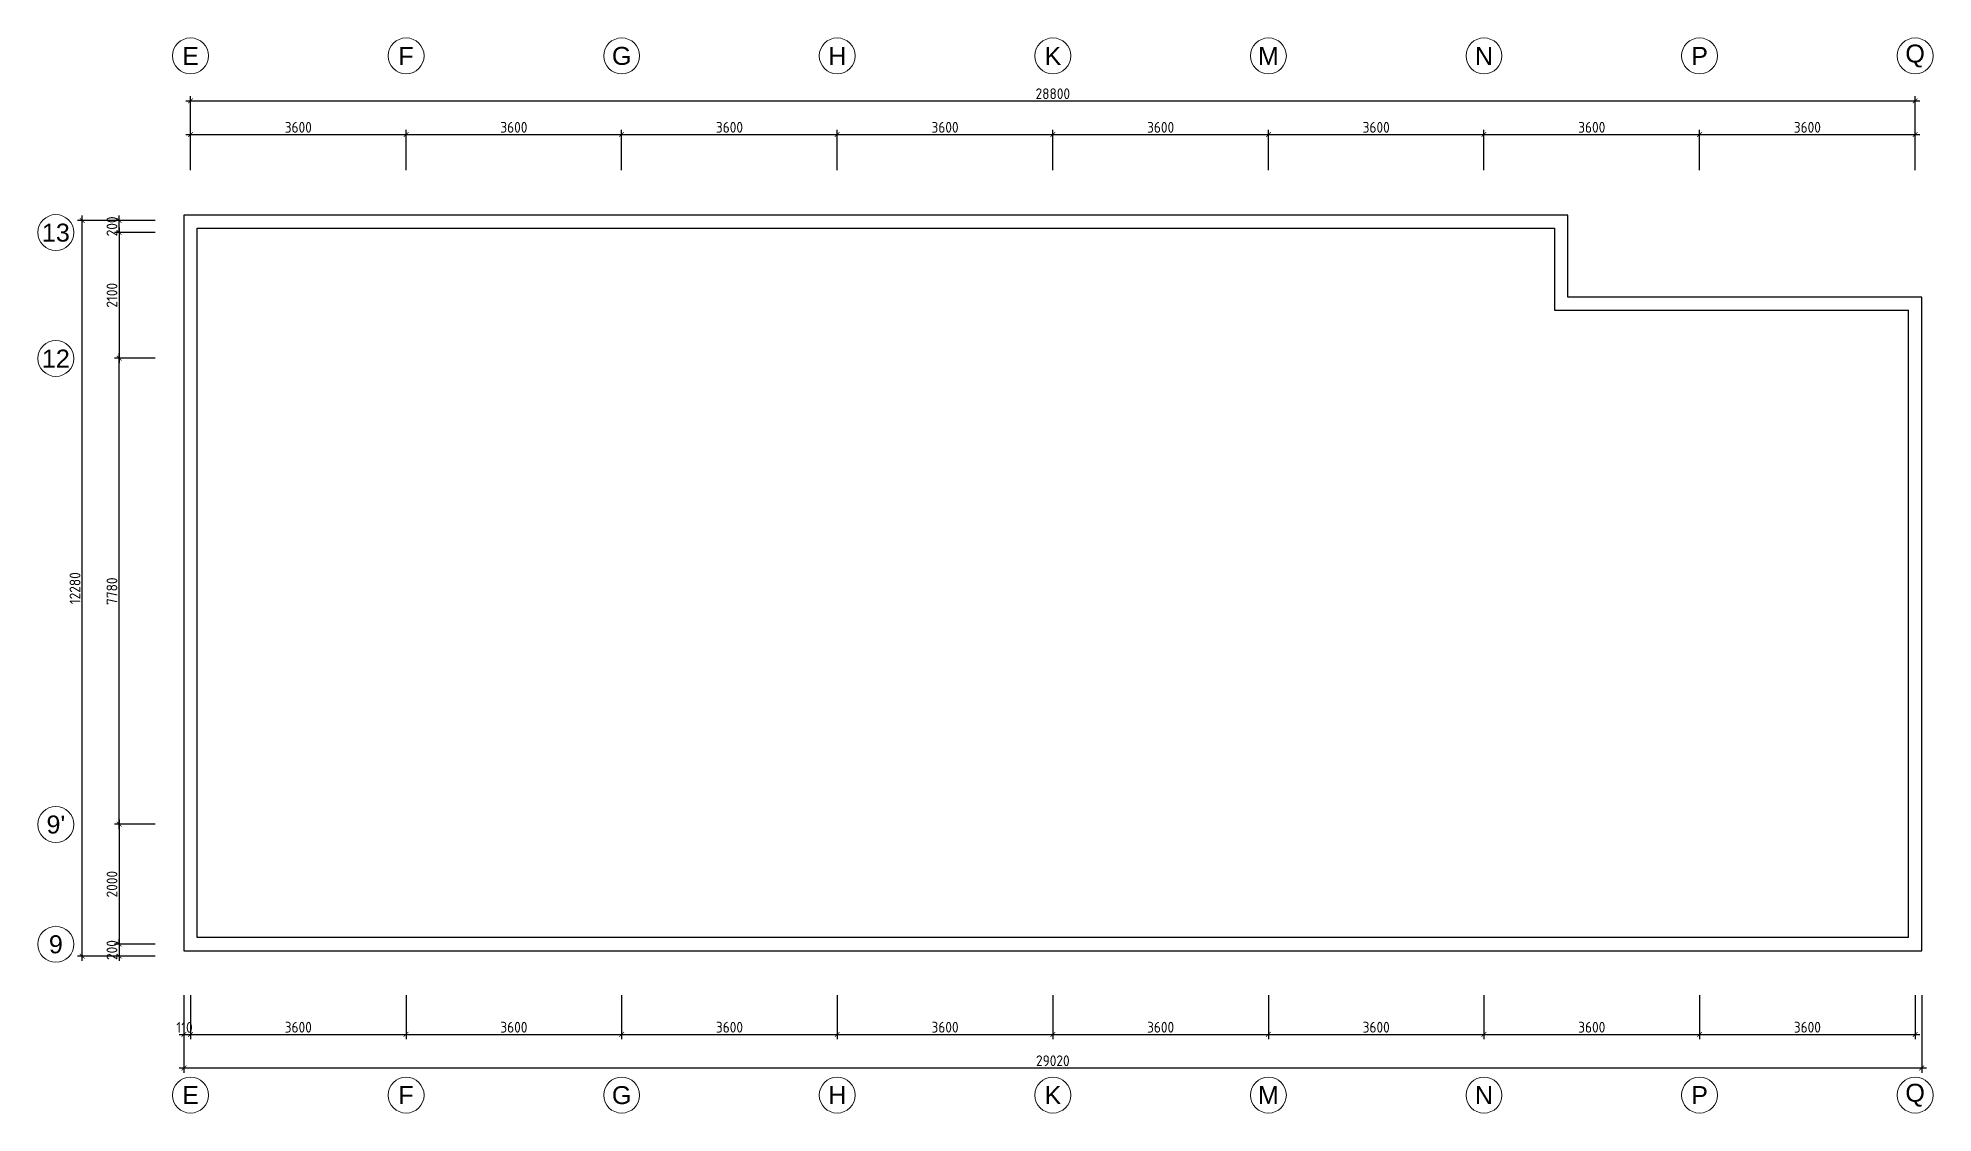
# Model space of a CAD drawing. Header units: millimetres. Extents: x 2023 to 33671, y 688 to 18635.
import ezdxf
from ezdxf.enums import TextEntityAlignment as Align

# ---------------------------------------------------------------- set-up
doc = ezdxf.new("R2010")
doc.units = ezdxf.units.MM
doc.layers.add('Dim', color=11, linetype='Continuous')
doc.layers.add('ZONES', color=7, linetype='Continuous', lineweight=18)
doc.styles.add('ARIALH', font='VnArialH.TTF')
doc.styles.add('ISOCP', font='isocp.shx')
doc.dimstyles.new('1-100', dxfattribs={"dimtxt": 180, "dimasz": 80, "dimexe": 80, "dimexo": 0, "dimgap": 30, "dimtad": 1, "dimdec": 0, "dimzin": 0, "dimdsep": 46, "dimtxsty": 'ISOCP', "dimblk1": 'ARCHTICK', "dimblk2": 'ARCHTICK', "dimsah": 1, "dimcen": 0.09, "dimdle": 80, "dimclrd": 8, "dimclre": 8, "dimclrt": 11, "dimadec": 0, "dimazin": 0, "dimtfac": 1, "dimtdec": 0, "dimtix": 1, "dimtmove": 2, "dimatfit": 3, "dimldrblk": 'ARCHTICK', "dimfxl": 80, "dimtolj": 1, "dimtzin": 0, "dimarcsym": 0})

# ---------------------------------------------------------------- blocks, each defined once
blk = doc.blocks.new('AXIS')
at = {"layer": 'ZONES'}
blk.add_circle((0, 0), 300, dxfattribs=at)
at = {"layer": 'ZONES', "style": 'ARIALH'}
blk.add_attdef('TENTRUCDINHVI', text='', height=300, dxfattribs=at).set_placement((0, 0), align=Align.MIDDLE)
blk = doc.blocks.new('_ArchTick')
at = {"color": 0, "linetype": 'ByBlock', "const_width": 0.15}
blk.add_lwpolyline([(-0.5, -0.5), (0.5, 0.5)], dxfattribs=at)
blk = doc.blocks.new('*D156')
at = {"layer": 'Defpoints', "color": 0, "transparency": 16777216}
for p in [(4461, 2655), (4571, 2655), (4571, 2001)]:
    blk.add_point(p, dxfattribs=at)
at = {"layer": 'Dim', "color": 8, "lineweight": -2, "transparency": 16777216}
for p, q in [((4461, 2655), (4461, 1921)), ((4571, 2655), (4571, 1921)), ((4381, 2001), (4651, 2001))]:
    blk.add_line(p, q, dxfattribs=at)
at = {"layer": 'Dim', "color": 8, "lineweight": -2, "transparency": 16777216, "xscale": 80, "yscale": 80, "zscale": 80, "rotation": 180}
blk.add_blockref('_ArchTick', (4461, 2001), dxfattribs=at)
at = {"layer": 'Dim', "color": 8, "lineweight": -2, "transparency": 16777216, "xscale": 80, "yscale": 80, "zscale": 80}
blk.add_blockref('_ArchTick', (4571, 2001), dxfattribs=at)
at = {"layer": 'Dim', "color": 11, "transparency": 16777216, "insert": (4471, 2117), "char_height": 180, "attachment_point": 5, "style": 'ISOCP'}
blk.add_mtext('\\A1;110', dxfattribs=at)
blk = doc.blocks.new('*D157')
at = {"layer": 'Defpoints', "color": 0, "transparency": 16777216}
for p in [(4571, 2655), (8171, 2655), (8171, 2001)]:
    blk.add_point(p, dxfattribs=at)
at = {"layer": 'Dim', "color": 8, "lineweight": -2, "transparency": 16777216}
for p, q in [((4571, 2655), (4571, 1921)), ((8171, 2655), (8171, 1921)), ((4491, 2001), (8251, 2001))]:
    blk.add_line(p, q, dxfattribs=at)
at = {"layer": 'Dim', "color": 8, "lineweight": -2, "transparency": 16777216, "xscale": 80, "yscale": 80, "zscale": 80, "rotation": 180}
blk.add_blockref('_ArchTick', (4571, 2001), dxfattribs=at)
at = {"layer": 'Dim', "color": 8, "lineweight": -2, "transparency": 16777216, "xscale": 80, "yscale": 80, "zscale": 80}
blk.add_blockref('_ArchTick', (8171, 2001), dxfattribs=at)
at = {"layer": 'Dim', "color": 11, "transparency": 16777216, "insert": (6371, 2121), "char_height": 180, "attachment_point": 5, "style": 'ISOCP'}
blk.add_mtext('\\A1;3600', dxfattribs=at)
blk = doc.blocks.new('*D158')
at = {"layer": 'Defpoints', "color": 0, "transparency": 16777216}
for p in [(8171, 2655), (11771, 2655), (11771, 2001)]:
    blk.add_point(p, dxfattribs=at)
at = {"layer": 'Dim', "color": 8, "lineweight": -2, "transparency": 16777216}
for p, q in [((8171, 2655), (8171, 1921)), ((11771, 2655), (11771, 1921)), ((8091, 2001), (11851, 2001))]:
    blk.add_line(p, q, dxfattribs=at)
at = {"layer": 'Dim', "color": 8, "lineweight": -2, "transparency": 16777216, "xscale": 80, "yscale": 80, "zscale": 80, "rotation": 180}
blk.add_blockref('_ArchTick', (8171, 2001), dxfattribs=at)
at = {"layer": 'Dim', "color": 8, "lineweight": -2, "transparency": 16777216, "xscale": 80, "yscale": 80, "zscale": 80}
blk.add_blockref('_ArchTick', (11771, 2001), dxfattribs=at)
at = {"layer": 'Dim', "color": 11, "transparency": 16777216, "insert": (9971, 2121), "char_height": 180, "attachment_point": 5, "style": 'ISOCP'}
blk.add_mtext('\\A1;3600', dxfattribs=at)
blk = doc.blocks.new('*D159')
at = {"layer": 'Defpoints', "color": 0, "transparency": 16777216}
for p in [(11771, 2655), (15371, 2655), (15371, 2001)]:
    blk.add_point(p, dxfattribs=at)
at = {"layer": 'Dim', "color": 8, "lineweight": -2, "transparency": 16777216}
for p, q in [((11771, 2655), (11771, 1921)), ((15371, 2655), (15371, 1921)), ((11691, 2001), (15451, 2001))]:
    blk.add_line(p, q, dxfattribs=at)
at = {"layer": 'Dim', "color": 8, "lineweight": -2, "transparency": 16777216, "xscale": 80, "yscale": 80, "zscale": 80, "rotation": 180}
blk.add_blockref('_ArchTick', (11771, 2001), dxfattribs=at)
at = {"layer": 'Dim', "color": 8, "lineweight": -2, "transparency": 16777216, "xscale": 80, "yscale": 80, "zscale": 80}
blk.add_blockref('_ArchTick', (15371, 2001), dxfattribs=at)
at = {"layer": 'Dim', "color": 11, "transparency": 16777216, "insert": (13571, 2121), "char_height": 180, "attachment_point": 5, "style": 'ISOCP'}
blk.add_mtext('\\A1;3600', dxfattribs=at)
blk = doc.blocks.new('*D160')
at = {"layer": 'Defpoints', "color": 0, "transparency": 16777216}
for p in [(15371, 2655), (18971, 2655), (18971, 2001)]:
    blk.add_point(p, dxfattribs=at)
at = {"layer": 'Dim', "color": 8, "lineweight": -2, "transparency": 16777216}
for p, q in [((15371, 2655), (15371, 1921)), ((18971, 2655), (18971, 1921)), ((15291, 2001), (19051, 2001))]:
    blk.add_line(p, q, dxfattribs=at)
at = {"layer": 'Dim', "color": 8, "lineweight": -2, "transparency": 16777216, "xscale": 80, "yscale": 80, "zscale": 80, "rotation": 180}
blk.add_blockref('_ArchTick', (15371, 2001), dxfattribs=at)
at = {"layer": 'Dim', "color": 8, "lineweight": -2, "transparency": 16777216, "xscale": 80, "yscale": 80, "zscale": 80}
blk.add_blockref('_ArchTick', (18971, 2001), dxfattribs=at)
at = {"layer": 'Dim', "color": 11, "transparency": 16777216, "insert": (17171, 2121), "char_height": 180, "attachment_point": 5, "style": 'ISOCP'}
blk.add_mtext('\\A1;3600', dxfattribs=at)
blk = doc.blocks.new('*D161')
at = {"layer": 'Defpoints', "color": 0, "transparency": 16777216}
for p in [(18971, 2655), (22571, 2655), (22571, 2001)]:
    blk.add_point(p, dxfattribs=at)
at = {"layer": 'Dim', "color": 8, "lineweight": -2, "transparency": 16777216}
for p, q in [((18971, 2655), (18971, 1921)), ((22571, 2655), (22571, 1921)), ((18891, 2001), (22651, 2001))]:
    blk.add_line(p, q, dxfattribs=at)
at = {"layer": 'Dim', "color": 8, "lineweight": -2, "transparency": 16777216, "xscale": 80, "yscale": 80, "zscale": 80, "rotation": 180}
blk.add_blockref('_ArchTick', (18971, 2001), dxfattribs=at)
at = {"layer": 'Dim', "color": 8, "lineweight": -2, "transparency": 16777216, "xscale": 80, "yscale": 80, "zscale": 80}
blk.add_blockref('_ArchTick', (22571, 2001), dxfattribs=at)
at = {"layer": 'Dim', "color": 11, "transparency": 16777216, "insert": (20771, 2121), "char_height": 180, "attachment_point": 5, "style": 'ISOCP'}
blk.add_mtext('\\A1;3600', dxfattribs=at)
blk = doc.blocks.new('*D170')
at = {"layer": 'Defpoints', "color": 0, "transparency": 16777216}
for p in [(22571, 2655), (26171, 2655), (26171, 2001)]:
    blk.add_point(p, dxfattribs=at)
at = {"layer": 'Dim', "color": 8, "lineweight": -2, "transparency": 16777216}
for p, q in [((22571, 2655), (22571, 1921)), ((26171, 2655), (26171, 1921)), ((22491, 2001), (26251, 2001))]:
    blk.add_line(p, q, dxfattribs=at)
at = {"layer": 'Dim', "color": 8, "lineweight": -2, "transparency": 16777216, "xscale": 80, "yscale": 80, "zscale": 80, "rotation": 180}
blk.add_blockref('_ArchTick', (22571, 2001), dxfattribs=at)
at = {"layer": 'Dim', "color": 8, "lineweight": -2, "transparency": 16777216, "xscale": 80, "yscale": 80, "zscale": 80}
blk.add_blockref('_ArchTick', (26171, 2001), dxfattribs=at)
at = {"layer": 'Dim', "color": 11, "transparency": 16777216, "insert": (24371, 2121), "char_height": 180, "attachment_point": 5, "style": 'ISOCP'}
blk.add_mtext('\\A1;3600', dxfattribs=at)
blk = doc.blocks.new('*D171')
at = {"layer": 'Defpoints', "color": 0, "transparency": 16777216}
for p in [(26171, 2655), (29771, 2655), (29771, 2001)]:
    blk.add_point(p, dxfattribs=at)
at = {"layer": 'Dim', "color": 8, "lineweight": -2, "transparency": 16777216}
for p, q in [((26171, 2655), (26171, 1921)), ((29771, 2655), (29771, 1921)), ((26091, 2001), (29851, 2001))]:
    blk.add_line(p, q, dxfattribs=at)
at = {"layer": 'Dim', "color": 8, "lineweight": -2, "transparency": 16777216, "xscale": 80, "yscale": 80, "zscale": 80, "rotation": 180}
blk.add_blockref('_ArchTick', (26171, 2001), dxfattribs=at)
at = {"layer": 'Dim', "color": 8, "lineweight": -2, "transparency": 16777216, "xscale": 80, "yscale": 80, "zscale": 80}
blk.add_blockref('_ArchTick', (29771, 2001), dxfattribs=at)
at = {"layer": 'Dim', "color": 11, "transparency": 16777216, "insert": (27971, 2121), "char_height": 180, "attachment_point": 5, "style": 'ISOCP'}
blk.add_mtext('\\A1;3600', dxfattribs=at)
blk = doc.blocks.new('*D172')
at = {"layer": 'Defpoints', "color": 0, "transparency": 16777216}
for p in [(29771, 2655), (33371, 2655), (33371, 2001)]:
    blk.add_point(p, dxfattribs=at)
at = {"layer": 'Dim', "color": 8, "lineweight": -2, "transparency": 16777216}
for p, q in [((29771, 2655), (29771, 1921)), ((33371, 2655), (33371, 1921)), ((29691, 2001), (33451, 2001))]:
    blk.add_line(p, q, dxfattribs=at)
at = {"layer": 'Dim', "color": 8, "lineweight": -2, "transparency": 16777216, "xscale": 80, "yscale": 80, "zscale": 80, "rotation": 180}
blk.add_blockref('_ArchTick', (29771, 2001), dxfattribs=at)
at = {"layer": 'Dim', "color": 8, "lineweight": -2, "transparency": 16777216, "xscale": 80, "yscale": 80, "zscale": 80}
blk.add_blockref('_ArchTick', (33371, 2001), dxfattribs=at)
at = {"layer": 'Dim', "color": 11, "transparency": 16777216, "insert": (31571, 2121), "char_height": 180, "attachment_point": 5, "style": 'ISOCP'}
blk.add_mtext('\\A1;3600', dxfattribs=at)
blk = doc.blocks.new('*D173')
at = {"layer": 'Defpoints', "color": 0, "transparency": 16777216}
for p in [(3980, 15389), (3379, 13289), (3980, 13289)]:
    blk.add_point(p, dxfattribs=at)
at = {"layer": 'Dim', "color": 8, "lineweight": -2, "transparency": 16777216}
for p, q in [((3980, 15389), (3299, 15389)), ((3379, 15469), (3379, 13209)), ((3980, 13289), (3299, 13289))]:
    blk.add_line(p, q, dxfattribs=at)
at = {"layer": 'Dim', "color": 8, "lineweight": -2, "transparency": 16777216, "xscale": 80, "yscale": 80, "zscale": 80}
for p, rotation in [((3379, 15389), 90), ((3379, 13289), 270)]:
    blk.add_blockref('_ArchTick', p, dxfattribs=dict(at, rotation=rotation))
at = {"layer": 'Dim', "color": 11, "transparency": 16777216, "insert": (3259, 14339), "char_height": 180, "attachment_point": 5, "rotation": 90, "style": 'ISOCP'}
blk.add_mtext('\\A1;2100', dxfattribs=at)
blk = doc.blocks.new('*D174')
at = {"layer": 'Defpoints', "color": 0, "transparency": 16777216}
for p in [(3980, 5509), (3379, 3509), (3980, 3509)]:
    blk.add_point(p, dxfattribs=at)
at = {"layer": 'Dim', "color": 8, "lineweight": -2, "transparency": 16777216}
for p, q in [((3980, 5509), (3299, 5509)), ((3379, 5589), (3379, 3429)), ((3980, 3509), (3299, 3509))]:
    blk.add_line(p, q, dxfattribs=at)
at = {"layer": 'Dim', "color": 8, "lineweight": -2, "transparency": 16777216, "xscale": 80, "yscale": 80, "zscale": 80}
for p, rotation in [((3379, 5509), 90), ((3379, 3509), 270)]:
    blk.add_blockref('_ArchTick', p, dxfattribs=dict(at, rotation=rotation))
at = {"layer": 'Dim', "color": 11, "transparency": 16777216, "insert": (3259, 4509), "char_height": 180, "attachment_point": 5, "rotation": 90, "style": 'ISOCP'}
blk.add_mtext('\\A1;2000', dxfattribs=at)
blk = doc.blocks.new('*D175')
at = {"layer": 'Defpoints', "color": 0, "transparency": 16777216}
for p in [(3379, 15589), (3980, 15589), (3980, 15389)]:
    blk.add_point(p, dxfattribs=at)
at = {"layer": 'Dim', "color": 8, "lineweight": -2, "transparency": 16777216}
for p, q in [((3980, 15589), (3299, 15589)), ((3379, 15589), (3379, 15669)), ((3379, 15389), (3379, 15589)), ((3980, 15389), (3299, 15389)), ((3379, 15389), (3379, 15309))]:
    blk.add_line(p, q, dxfattribs=at)
at = {"layer": 'Dim', "color": 8, "lineweight": -2, "transparency": 16777216, "xscale": 80, "yscale": 80, "zscale": 80}
for p, rotation in [((3379, 15589), 270), ((3379, 15389), 90)]:
    blk.add_blockref('_ArchTick', p, dxfattribs=dict(at, rotation=rotation))
at = {"layer": 'Dim', "color": 11, "transparency": 16777216, "insert": (3259, 15489), "char_height": 180, "attachment_point": 5, "rotation": 90, "style": 'ISOCP'}
blk.add_mtext('\\A1;200', dxfattribs=at)
blk = doc.blocks.new('*D176')
at = {"layer": 'Defpoints', "color": 0, "transparency": 16777216}
for p in [(3980, 3509), (3379, 3309), (3980, 3309)]:
    blk.add_point(p, dxfattribs=at)
at = {"layer": 'Dim', "color": 8, "lineweight": -2, "transparency": 16777216}
for p, q in [((3980, 3509), (3299, 3509)), ((3379, 3509), (3379, 3589)), ((3379, 3509), (3379, 3309)), ((3980, 3309), (3299, 3309)), ((3379, 3309), (3379, 3229))]:
    blk.add_line(p, q, dxfattribs=at)
at = {"layer": 'Dim', "color": 8, "lineweight": -2, "transparency": 16777216, "xscale": 80, "yscale": 80, "zscale": 80}
for p, rotation in [((3379, 3509), 270), ((3379, 3309), 90)]:
    blk.add_blockref('_ArchTick', p, dxfattribs=dict(at, rotation=rotation))
at = {"layer": 'Dim', "color": 11, "transparency": 16777216, "insert": (3259, 3409), "char_height": 180, "attachment_point": 5, "rotation": 90, "style": 'ISOCP'}
blk.add_mtext('\\A1;200', dxfattribs=at)
blk = doc.blocks.new('*D177')
at = {"layer": 'Defpoints', "color": 0, "transparency": 16777216}
for p in [(2762, 15589), (3980, 15589), (3980, 3309)]:
    blk.add_point(p, dxfattribs=at)
at = {"layer": 'Dim', "color": 8, "lineweight": -2, "transparency": 16777216}
for p, q in [((3980, 15589), (2682, 15589)), ((2762, 3229), (2762, 15669)), ((3980, 3309), (2682, 3309))]:
    blk.add_line(p, q, dxfattribs=at)
at = {"layer": 'Dim', "color": 8, "lineweight": -2, "transparency": 16777216, "xscale": 80, "yscale": 80, "zscale": 80}
for p, rotation in [((2762, 15589), 90), ((2762, 3309), 270)]:
    blk.add_blockref('_ArchTick', p, dxfattribs=dict(at, rotation=rotation))
at = {"layer": 'Dim', "color": 11, "transparency": 16777216, "insert": (2642, 9449), "char_height": 180, "attachment_point": 5, "rotation": 90, "style": 'ISOCP'}
blk.add_mtext('\\A1;12280', dxfattribs=at)
blk = doc.blocks.new('*D162')
at = {"layer": 'Defpoints', "color": 0, "transparency": 16777216}
for p in [(8171, 17023), (4571, 16425), (8171, 16425)]:
    blk.add_point(p, dxfattribs=at)
at = {"layer": 'Dim', "color": 8, "lineweight": -2, "transparency": 16777216}
for p, q in [((4571, 16425), (4571, 17103)), ((8171, 16425), (8171, 17103)), ((4491, 17023), (8251, 17023))]:
    blk.add_line(p, q, dxfattribs=at)
at = {"layer": 'Dim', "color": 8, "lineweight": -2, "transparency": 16777216, "xscale": 80, "yscale": 80, "zscale": 80, "rotation": 180}
blk.add_blockref('_ArchTick', (4571, 17023), dxfattribs=at)
at = {"layer": 'Dim', "color": 8, "lineweight": -2, "transparency": 16777216, "xscale": 80, "yscale": 80, "zscale": 80}
blk.add_blockref('_ArchTick', (8171, 17023), dxfattribs=at)
at = {"layer": 'Dim', "color": 11, "transparency": 16777216, "insert": (6371, 17143), "char_height": 180, "attachment_point": 5, "style": 'ISOCP'}
blk.add_mtext('\\A1;3600', dxfattribs=at)
blk = doc.blocks.new('*D163')
at = {"layer": 'Defpoints', "color": 0, "transparency": 16777216}
for p in [(11771, 17023), (8171, 16425), (11771, 16425)]:
    blk.add_point(p, dxfattribs=at)
at = {"layer": 'Dim', "color": 8, "lineweight": -2, "transparency": 16777216}
for p, q in [((8171, 16425), (8171, 17103)), ((11771, 16425), (11771, 17103)), ((8091, 17023), (11851, 17023))]:
    blk.add_line(p, q, dxfattribs=at)
at = {"layer": 'Dim', "color": 8, "lineweight": -2, "transparency": 16777216, "xscale": 80, "yscale": 80, "zscale": 80, "rotation": 180}
blk.add_blockref('_ArchTick', (8171, 17023), dxfattribs=at)
at = {"layer": 'Dim', "color": 8, "lineweight": -2, "transparency": 16777216, "xscale": 80, "yscale": 80, "zscale": 80}
blk.add_blockref('_ArchTick', (11771, 17023), dxfattribs=at)
at = {"layer": 'Dim', "color": 11, "transparency": 16777216, "insert": (9971, 17143), "char_height": 180, "attachment_point": 5, "style": 'ISOCP'}
blk.add_mtext('\\A1;3600', dxfattribs=at)
blk = doc.blocks.new('*D164')
at = {"layer": 'Defpoints', "color": 0, "transparency": 16777216}
for p in [(15371, 17023), (11771, 16425), (15371, 16425)]:
    blk.add_point(p, dxfattribs=at)
at = {"layer": 'Dim', "color": 8, "lineweight": -2, "transparency": 16777216}
for p, q in [((11771, 16425), (11771, 17103)), ((15371, 16425), (15371, 17103)), ((11691, 17023), (15451, 17023))]:
    blk.add_line(p, q, dxfattribs=at)
at = {"layer": 'Dim', "color": 8, "lineweight": -2, "transparency": 16777216, "xscale": 80, "yscale": 80, "zscale": 80, "rotation": 180}
blk.add_blockref('_ArchTick', (11771, 17023), dxfattribs=at)
at = {"layer": 'Dim', "color": 8, "lineweight": -2, "transparency": 16777216, "xscale": 80, "yscale": 80, "zscale": 80}
blk.add_blockref('_ArchTick', (15371, 17023), dxfattribs=at)
at = {"layer": 'Dim', "color": 11, "transparency": 16777216, "insert": (13571, 17143), "char_height": 180, "attachment_point": 5, "style": 'ISOCP'}
blk.add_mtext('\\A1;3600', dxfattribs=at)
blk = doc.blocks.new('*D165')
at = {"layer": 'Defpoints', "color": 0, "transparency": 16777216}
for p in [(18971, 17023), (15371, 16425), (18971, 16425)]:
    blk.add_point(p, dxfattribs=at)
at = {"layer": 'Dim', "color": 8, "lineweight": -2, "transparency": 16777216}
for p, q in [((15371, 16425), (15371, 17103)), ((18971, 16425), (18971, 17103)), ((15291, 17023), (19051, 17023))]:
    blk.add_line(p, q, dxfattribs=at)
at = {"layer": 'Dim', "color": 8, "lineweight": -2, "transparency": 16777216, "xscale": 80, "yscale": 80, "zscale": 80, "rotation": 180}
blk.add_blockref('_ArchTick', (15371, 17023), dxfattribs=at)
at = {"layer": 'Dim', "color": 8, "lineweight": -2, "transparency": 16777216, "xscale": 80, "yscale": 80, "zscale": 80}
blk.add_blockref('_ArchTick', (18971, 17023), dxfattribs=at)
at = {"layer": 'Dim', "color": 11, "transparency": 16777216, "insert": (17171, 17143), "char_height": 180, "attachment_point": 5, "style": 'ISOCP'}
blk.add_mtext('\\A1;3600', dxfattribs=at)
blk = doc.blocks.new('*D166')
at = {"layer": 'Defpoints', "color": 0, "transparency": 16777216}
for p in [(22571, 17023), (18971, 16425), (22571, 16425)]:
    blk.add_point(p, dxfattribs=at)
at = {"layer": 'Dim', "color": 8, "lineweight": -2, "transparency": 16777216}
for p, q in [((18971, 16425), (18971, 17103)), ((22571, 16425), (22571, 17103)), ((18891, 17023), (22651, 17023))]:
    blk.add_line(p, q, dxfattribs=at)
at = {"layer": 'Dim', "color": 8, "lineweight": -2, "transparency": 16777216, "xscale": 80, "yscale": 80, "zscale": 80, "rotation": 180}
blk.add_blockref('_ArchTick', (18971, 17023), dxfattribs=at)
at = {"layer": 'Dim', "color": 8, "lineweight": -2, "transparency": 16777216, "xscale": 80, "yscale": 80, "zscale": 80}
blk.add_blockref('_ArchTick', (22571, 17023), dxfattribs=at)
at = {"layer": 'Dim', "color": 11, "transparency": 16777216, "insert": (20771, 17143), "char_height": 180, "attachment_point": 5, "style": 'ISOCP'}
blk.add_mtext('\\A1;3600', dxfattribs=at)
blk = doc.blocks.new('*D167')
at = {"layer": 'Defpoints', "color": 0, "transparency": 16777216}
for p in [(26171, 17023), (22571, 16425), (26171, 16425)]:
    blk.add_point(p, dxfattribs=at)
at = {"layer": 'Dim', "color": 8, "lineweight": -2, "transparency": 16777216}
for p, q in [((22571, 16425), (22571, 17103)), ((26171, 16425), (26171, 17103)), ((22491, 17023), (26251, 17023))]:
    blk.add_line(p, q, dxfattribs=at)
at = {"layer": 'Dim', "color": 8, "lineweight": -2, "transparency": 16777216, "xscale": 80, "yscale": 80, "zscale": 80, "rotation": 180}
blk.add_blockref('_ArchTick', (22571, 17023), dxfattribs=at)
at = {"layer": 'Dim', "color": 8, "lineweight": -2, "transparency": 16777216, "xscale": 80, "yscale": 80, "zscale": 80}
blk.add_blockref('_ArchTick', (26171, 17023), dxfattribs=at)
at = {"layer": 'Dim', "color": 11, "transparency": 16777216, "insert": (24371, 17143), "char_height": 180, "attachment_point": 5, "style": 'ISOCP'}
blk.add_mtext('\\A1;3600', dxfattribs=at)
blk = doc.blocks.new('*D168')
at = {"layer": 'Defpoints', "color": 0, "transparency": 16777216}
for p in [(29771, 17023), (26171, 16425), (29771, 16425)]:
    blk.add_point(p, dxfattribs=at)
at = {"layer": 'Dim', "color": 8, "lineweight": -2, "transparency": 16777216}
for p, q in [((26171, 16425), (26171, 17103)), ((29771, 16425), (29771, 17103)), ((26091, 17023), (29851, 17023))]:
    blk.add_line(p, q, dxfattribs=at)
at = {"layer": 'Dim', "color": 8, "lineweight": -2, "transparency": 16777216, "xscale": 80, "yscale": 80, "zscale": 80, "rotation": 180}
blk.add_blockref('_ArchTick', (26171, 17023), dxfattribs=at)
at = {"layer": 'Dim', "color": 8, "lineweight": -2, "transparency": 16777216, "xscale": 80, "yscale": 80, "zscale": 80}
blk.add_blockref('_ArchTick', (29771, 17023), dxfattribs=at)
at = {"layer": 'Dim', "color": 11, "transparency": 16777216, "insert": (27971, 17143), "char_height": 180, "attachment_point": 5, "style": 'ISOCP'}
blk.add_mtext('\\A1;3600', dxfattribs=at)
blk = doc.blocks.new('*D169')
at = {"layer": 'Defpoints', "color": 0, "transparency": 16777216}
for p in [(33371, 17023), (29771, 16425), (33371, 16425)]:
    blk.add_point(p, dxfattribs=at)
at = {"layer": 'Dim', "color": 8, "lineweight": -2, "transparency": 16777216}
for p, q in [((29771, 16425), (29771, 17103)), ((33371, 16425), (33371, 17103)), ((29691, 17023), (33451, 17023))]:
    blk.add_line(p, q, dxfattribs=at)
at = {"layer": 'Dim', "color": 8, "lineweight": -2, "transparency": 16777216, "xscale": 80, "yscale": 80, "zscale": 80, "rotation": 180}
blk.add_blockref('_ArchTick', (29771, 17023), dxfattribs=at)
at = {"layer": 'Dim', "color": 8, "lineweight": -2, "transparency": 16777216, "xscale": 80, "yscale": 80, "zscale": 80}
blk.add_blockref('_ArchTick', (33371, 17023), dxfattribs=at)
at = {"layer": 'Dim', "color": 11, "transparency": 16777216, "insert": (31571, 17143), "char_height": 180, "attachment_point": 5, "style": 'ISOCP'}
blk.add_mtext('\\A1;3600', dxfattribs=at)
blk = doc.blocks.new('*D178')
at = {"layer": 'Defpoints', "color": 0, "transparency": 16777216}
for p in [(4461, 2655), (33481, 2655), (33481, 1441)]:
    blk.add_point(p, dxfattribs=at)
at = {"layer": 'Dim', "color": 8, "lineweight": -2, "transparency": 16777216}
for p, q in [((4461, 2655), (4461, 1361)), ((33481, 2655), (33481, 1361)), ((4381, 1441), (33561, 1441))]:
    blk.add_line(p, q, dxfattribs=at)
at = {"layer": 'Dim', "color": 8, "lineweight": -2, "transparency": 16777216, "xscale": 80, "yscale": 80, "zscale": 80, "rotation": 180}
blk.add_blockref('_ArchTick', (4461, 1441), dxfattribs=at)
at = {"layer": 'Dim', "color": 8, "lineweight": -2, "transparency": 16777216, "xscale": 80, "yscale": 80, "zscale": 80}
blk.add_blockref('_ArchTick', (33481, 1441), dxfattribs=at)
at = {"layer": 'Dim', "color": 11, "transparency": 16777216, "insert": (18971, 1561), "char_height": 180, "attachment_point": 5, "style": 'ISOCP'}
blk.add_mtext('\\A1;29020', dxfattribs=at)
blk = doc.blocks.new('*D179')
at = {"layer": 'Defpoints', "color": 0, "transparency": 16777216}
for p in [(33371, 17583), (4571, 16425), (33371, 16425)]:
    blk.add_point(p, dxfattribs=at)
at = {"layer": 'Dim', "color": 8, "lineweight": -2, "transparency": 16777216}
for p, q in [((4491, 17583), (33451, 17583)), ((4571, 16425), (4571, 17663)), ((33371, 16425), (33371, 17663))]:
    blk.add_line(p, q, dxfattribs=at)
at = {"layer": 'Dim', "color": 8, "lineweight": -2, "transparency": 16777216, "xscale": 80, "yscale": 80, "zscale": 80, "rotation": 180}
blk.add_blockref('_ArchTick', (4571, 17583), dxfattribs=at)
at = {"layer": 'Dim', "color": 8, "lineweight": -2, "transparency": 16777216, "xscale": 80, "yscale": 80, "zscale": 80}
blk.add_blockref('_ArchTick', (33371, 17583), dxfattribs=at)
at = {"layer": 'Dim', "color": 11, "transparency": 16777216, "insert": (18971, 17703), "char_height": 180, "attachment_point": 5, "style": 'ISOCP'}
blk.add_mtext('\\A1;28800', dxfattribs=at)
blk = doc.blocks.new('*D180')
at = {"layer": 'Defpoints', "color": 0, "transparency": 16777216}
for p in [(3379, 13289), (3980, 13289), (3980, 5509)]:
    blk.add_point(p, dxfattribs=at)
at = {"layer": 'Dim', "color": 8, "lineweight": -2, "transparency": 16777216}
for p, q in [((3379, 5429), (3379, 13369)), ((3980, 13289), (3299, 13289)), ((3980, 5509), (3299, 5509))]:
    blk.add_line(p, q, dxfattribs=at)
at = {"layer": 'Dim', "color": 8, "lineweight": -2, "transparency": 16777216, "xscale": 80, "yscale": 80, "zscale": 80}
for p, rotation in [((3379, 13289), 90), ((3379, 5509), 270)]:
    blk.add_blockref('_ArchTick', p, dxfattribs=dict(at, rotation=rotation))
at = {"layer": 'Dim', "color": 11, "transparency": 16777216, "insert": (3259, 9399), "char_height": 180, "attachment_point": 5, "rotation": 90, "style": 'ISOCP'}
blk.add_mtext('\\A1;7780', dxfattribs=at)

msp = doc.modelspace()

# ---------------------------------------------------------------- linework, layer by layer
at = {"layer": 'Dim'}
for points in [[(27570.9, 15678.6), (4460.9, 15678.6), (4460.9, 3398.6), (33480.9, 3398.6), (33480.9, 14308.6), (27570.9, 14308.6), (27570.9, 15678.6)], [(33260.9, 3618.6), (4680.9, 3618.6), (4680.9, 15458.6), (27350.9, 15458.6), (27350.9, 14088.6), (33260.9, 14088.6)], [(33260.9, 3618.6), (33260.9, 14088.6)]]:
    msp.add_lwpolyline(points, dxfattribs=at)

# ---------------------------------------------------------------- block references
for p, values in [((4570.9, 18334.8), {'TENTRUCDINHVI': 'e'}), ((8170.9, 18334.8), {'TENTRUCDINHVI': 'f'}), ((11770.9, 18334.8), {'TENTRUCDINHVI': 'g'}), ((15370.9, 18334.8), {'TENTRUCDINHVI': 'h'}), ((18970.9, 18334.8), {'TENTRUCDINHVI': 'k'}), ((22570.9, 18334.8), {'TENTRUCDINHVI': 'm'}), ((26170.9, 18334.8), {'TENTRUCDINHVI': 'n'}), ((29770.9, 18334.8), {'TENTRUCDINHVI': 'p'}), ((33370.9, 18334.8), {'TENTRUCDINHVI': 'q'}), ((2322.6, 15385), {'TENTRUCDINHVI': '13'}), ((2322.6, 13285), {'TENTRUCDINHVI': '12'}), ((2322.6, 5505), {'TENTRUCDINHVI': "9'"}), ((2322.6, 3505), {'TENTRUCDINHVI': '9'}), ((4570.9, 987.6), {'TENTRUCDINHVI': 'e'}), ((8170.9, 987.6), {'TENTRUCDINHVI': 'f'}), ((11770.9, 987.6), {'TENTRUCDINHVI': 'g'}), ((15370.9, 987.6), {'TENTRUCDINHVI': 'h'}), ((18970.9, 987.6), {'TENTRUCDINHVI': 'k'}), ((22570.9, 987.6), {'TENTRUCDINHVI': 'm'}), ((26170.9, 987.6), {'TENTRUCDINHVI': 'n'}), ((29770.9, 987.6), {'TENTRUCDINHVI': 'p'}), ((33370.9, 987.6), {'TENTRUCDINHVI': 'q'})]:
    msp.add_blockref('AXIS', p, dxfattribs=at).add_auto_attribs(values)

# ---------------------------------------------------------------- dimensions: what is measured, and where the dimension line sits
for base, p1, p2, picture, middle in [((33370.9, 17583.1), (4570.9, 16424.9), (33370.9, 16424.9), '*D179', (18970.9, 17703.2)), ((8170.9, 17023.2), (4570.9, 16424.9), (8170.9, 16424.9), '*D162', (6370.9, 17143.2)), ((11770.9, 17023.2), (8170.9, 16424.9), (11770.9, 16424.9), '*D163', (9970.9, 17143.2)), ((15370.9, 17023.2), (11770.9, 16424.9), (15370.9, 16424.9), '*D164', (13570.9, 17143.2)), ((18970.9, 17023.2), (15370.9, 16424.9), (18970.9, 16424.9), '*D165', (17170.9, 17143.2)), ((22570.9, 17023.2), (18970.9, 16424.9), (22570.9, 16424.9), '*D166', (20770.9, 17143.2)), ((26170.9, 17023.2), (22570.9, 16424.9), (26170.9, 16424.9), '*D167', (24370.9, 17143.2)), ((29770.9, 17023.2), (26170.9, 16424.9), (29770.9, 16424.9), '*D168', (27970.9, 17143.2)), ((33370.9, 17023.2), (29770.9, 16424.9), (33370.9, 16424.9), '*D169', (31570.9, 17143.2)), ((33480.9, 1440.8), (4460.9, 2655.3), (33480.9, 2655.3), '*D178', (18970.9, 1560.8)), ((8170.9, 2000.6), (4570.9, 2655.3), (8170.9, 2655.3), '*D157', (6370.9, 2120.6)), ((11770.9, 2000.6), (8170.9, 2655.3), (11770.9, 2655.3), '*D158', (9970.9, 2120.6)), ((15370.9, 2000.6), (11770.9, 2655.3), (15370.9, 2655.3), '*D159', (13570.9, 2120.6)), ((18970.9, 2000.6), (15370.9, 2655.3), (18970.9, 2655.3), '*D160', (17170.9, 2120.6)), ((22570.9, 2000.6), (18970.9, 2655.3), (22570.9, 2655.3), '*D161', (20770.9, 2120.6)), ((26170.9, 2000.6), (22570.9, 2655.3), (26170.9, 2655.3), '*D170', (24370.9, 2120.6)), ((29770.9, 2000.6), (26170.9, 2655.3), (29770.9, 2655.3), '*D171', (27970.9, 2120.6)), ((33370.9, 2000.6), (29770.9, 2655.3), (33370.9, 2655.3), '*D172', (31570.9, 2120.6))]:
    dim = msp.add_linear_dim(base=base, p1=p1, p2=p2, dimstyle='1-100', dxfattribs=at)
    dim.commit()
    dim.dimension.update_dxf_attribs({"geometry": picture, "text_midpoint": middle})
for base, p1, p2, picture, middle in [((2761.9, 15588.6), (3980, 3308.6), (3980, 15588.6), '*D177', (2641.8, 9448.6)), ((3379.1, 15588.6), (3980, 15388.6), (3980, 15588.6), '*D175', (3259.1, 15488.6)), ((3379.1, 13288.6), (3980, 15388.6), (3980, 13288.6), '*D173', (3259.1, 14338.6)), ((3379.1, 13288.6), (3980, 5508.6), (3980, 13288.6), '*D180', (3259.1, 9398.6)), ((3379.1, 3508.6), (3980, 5508.6), (3980, 3508.6), '*D174', (3259.1, 4508.6)), ((3379.1, 3308.6), (3980, 3508.6), (3980, 3308.6), '*D176', (3259.1, 3408.6))]:
    dim = msp.add_linear_dim(base=base, p1=p1, p2=p2, angle=90, dimstyle='1-100', dxfattribs=at)
    dim.commit()
    dim.dimension.update_dxf_attribs({"geometry": picture, "text_midpoint": middle})
dim = msp.add_linear_dim(base=(4570.9, 2000.6), p1=(4460.9, 2655.3), p2=(4570.9, 2655.3), dimstyle='1-100', dxfattribs=at)
dim.commit()
dim.dimension.update_dxf_attribs({"geometry": '*D156', "text_midpoint": (4470.9, 2116.6), "dimtype": 160})

doc.saveas('drawing.dxf')
